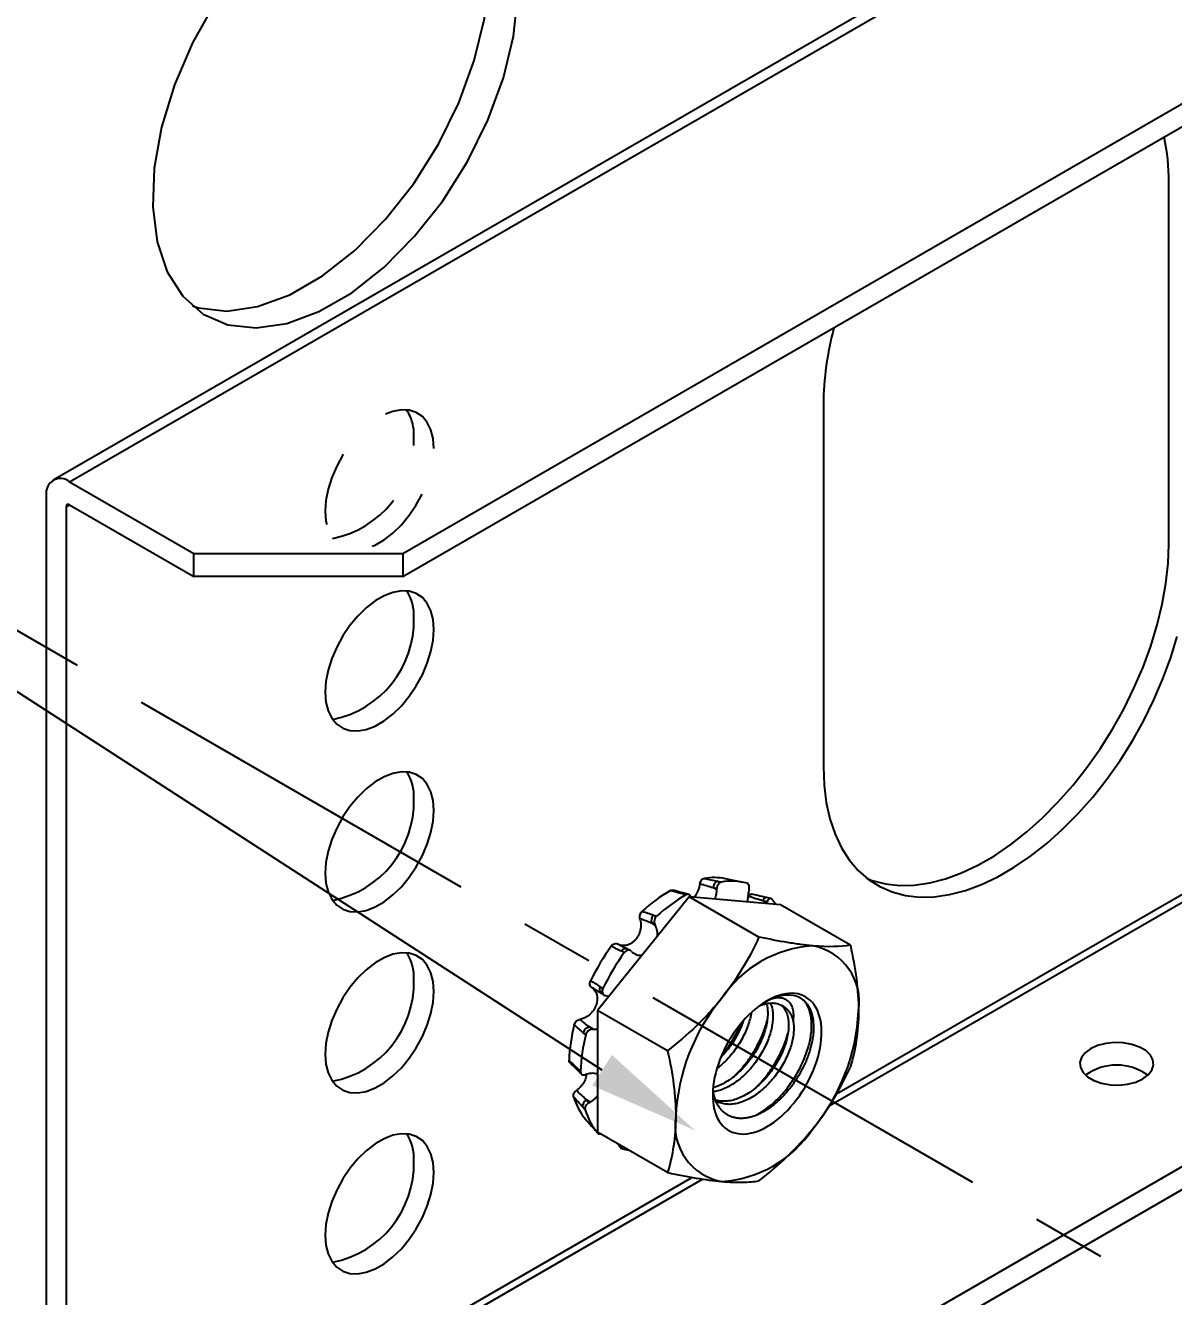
# Model space of a CAD drawing. Header units: inches. Extents: x -4.3 to 17.5, y -13.3 to 0.
# Drawn here: x 4.086 to 6.03, y -5.969 to -3.818 of the extents above; entities that cross this region are included whole.
import ezdxf
from ezdxf import colors
from ezdxf.entities.mleader import LeaderData, LeaderLine
from ezdxf.math import Vec2, Vec3

# ---------------------------------------------------------------- set-up
doc = ezdxf.new("R2010")
doc.units = ezdxf.units.IN
doc.header["$LTSCALE"] = 0.5
doc.header["$MEASUREMENT"] = 0
doc.linetypes.add('CENTER', pattern=[2, 1.25, -0.25, 0.25, -0.25])
doc.linetypes.add('HIDDEN', pattern=[0.375, 0.25, -0.125])
for name, color, linetype in [('Centerline', 210, 'CENTER'), ('FAB DWG', 221, 'CONTINUOUS'), ('Hardware', 242, 'CONTINUOUS'), ('Housing', 150, 'CONTINUOUS'), ('WallMount Bracket', 190, 'CONTINUOUS')]:
    doc.layers.add(name, color=color, linetype=linetype)
doc.styles.get("Standard").update_dxf_attribs({"font": 'arial.ttf'})

msp = doc.modelspace()

# ---------------------------------------------------------------- linework, layer by layer
at = {"layer": 'Centerline', "transparency": 16777216}
msp.add_line((3.4159, -4.463436), (5.941952, -5.921853), dxfattribs=at)
at = {"layer": 'Hardware', "linetype": 'Continuous', "lineweight": 25, "transparency": 16777216}
for p, q in [((5.257714, -5.26656), (5.263828, -5.267887)), ((5.301291, -5.268521), (5.271074, -5.262364)), ((5.204151, -5.289566), (5.198422, -5.288099)), ((5.208422, -5.288873), (5.202664, -5.287397)), ((5.256531, -5.28126), (5.250438, -5.277743)), ((5.256594, -5.279078), (5.250438, -5.277743)), ((5.256531, -5.28126), (5.256594, -5.279078)), ((5.310984, -5.281781), (5.310433, -5.283939)), ((5.209479, -5.292706), (5.054799, -5.485126)), ((5.327893, -5.361065), (5.209479, -5.292706)), ((5.364159, -5.306537), (5.209479, -5.292706)), ((5.30998, -5.292292), (5.308818, -5.294168)), ((5.340673, -5.30328), (5.33458, -5.299763)), ((5.341498, -5.301297), (5.33458, -5.299763)), ((5.340173, -5.304392), (5.340673, -5.30328)), ((5.340673, -5.30328), (5.341498, -5.301297)), ((5.347802, -5.295738), (5.340903, -5.294207)), ((5.482572, -5.374895), (5.364159, -5.306537)), ((5.149491, -5.323785), (5.154668, -5.325654)), ((5.152525, -5.341301), (5.146432, -5.337784)), ((5.151646, -5.339663), (5.146432, -5.337784)), ((5.152525, -5.341301), (5.151646, -5.339663)), ((5.089143, -5.373079), (5.088358, -5.372643)), ((5.099888, -5.387451), (5.095063, -5.385184)), ((5.109963, -5.383622), (5.105109, -5.381337)), ((5.111635, -5.384799), (5.112874, -5.386032)), ((5.047578, -5.448109), (5.044548, -5.446288)), ((5.047813, -5.448251), (5.047578, -5.448109)), ((5.059264, -5.445081), (5.063685, -5.448024)), ((5.06091, -5.456275), (5.065362, -5.459234)), ((5.068383, -5.46047), (5.066741, -5.459911)), ((5.173213, -5.553485), (5.054799, -5.485126)), ((5.054799, -5.485126), (5.054799, -5.691377)), ((5.034725, -5.526334), (5.03049, -5.522888)), ((5.047421, -5.517154), (5.041328, -5.513636)), ((5.041328, -5.513636), (5.045589, -5.517108)), ((5.045589, -5.517108), (5.047421, -5.517154)), ((5.021496, -5.584116), (5.025629, -5.588254)), ((5.023078, -5.588634), (5.027234, -5.592792)), ((5.036243, -5.593247), (5.03431, -5.593892)), ((5.033551, -5.653167), (5.029367, -5.648612)), ((5.041978, -5.640233), (5.035885, -5.636716)), ((5.035885, -5.636716), (5.040097, -5.641303)), ((5.040097, -5.641303), (5.041978, -5.640233)), ((5.050614, -5.687785), (5.055038, -5.692783)), ((5.173213, -5.759735), (5.054799, -5.691377)), ((5.08794, -5.710508), (5.090608, -5.713426)), ((5.090622, -5.71343), (5.095333, -5.718617))]:
    msp.add_line(p, q, dxfattribs=at)
at = {"layer": 'Hardware', "linetype": 'Continuous', "lineweight": 25, "transparency": 16777216, "flags": 128}
msp.add_lwpolyline([(5.341708, -5.681778), (5.347557, -5.678187), (5.353382, -5.674182), (5.35916, -5.669779), (5.364868, -5.664995), (5.370482, -5.65985), (5.375981, -5.654365), (5.381342, -5.648561), (5.386543, -5.642462), (5.391564, -5.636093), (5.396383, -5.629479), (5.400983, -5.622646), (5.405344, -5.615623), (5.409449, -5.608438), (5.413281, -5.601119), (5.416825, -5.593696), (5.420066, -5.586199), (5.422992, -5.578658), (5.42559, -5.571103), (5.427851, -5.563565), (5.429765, -5.556075), (5.431324, -5.548662), (5.432523, -5.541356), (5.433356, -5.534187), (5.433819, -5.527183), (5.433912, -5.520373), (5.433634, -5.513784), (5.432985, -5.507443), (5.431969, -5.501375), (5.430589, -5.495605), (5.428852, -5.490155), (5.426764, -5.485049), (5.424333, -5.480305), (5.421569, -5.475944), (5.418484, -5.471984), (5.41509, -5.468439), (5.4114, -5.465324), (5.40743, -5.462653), (5.403195, -5.460434), (5.398712, -5.458679), (5.394, -5.457392), (5.389077, -5.456581), (5.383964, -5.456248), (5.37868, -5.456394), (5.373248, -5.457018), (5.367688, -5.458119), (5.362024, -5.459692), (5.356278, -5.46173), (5.350474, -5.464226), (5.344634, -5.467168), (5.338782, -5.470546), (5.332942, -5.474346), (5.327138, -5.478552), (5.321392, -5.483148), (5.315728, -5.488115), (5.310168, -5.493433), (5.304736, -5.499081), (5.299452, -5.505035), (5.294339, -5.511272), (5.289416, -5.517767), (5.284704, -5.524494), (5.280221, -5.531425), (5.275986, -5.538533), (5.272016, -5.545789), (5.268326, -5.553164), (5.264932, -5.560627), (5.261847, -5.56815), (5.259083, -5.575702), (5.256652, -5.583252), (5.254564, -5.590769), (5.252827, -5.598225), (5.251447, -5.605588), (5.250431, -5.612829), (5.249782, -5.619919), (5.249504, -5.62683), (5.249597, -5.633532), (5.250061, -5.640001), (5.250893, -5.646208), (5.252092, -5.652131), (5.253651, -5.657743), (5.255565, -5.663024), (5.257826, -5.667952), (5.260424, -5.672506), (5.26335, -5.676669), (5.266591, -5.680424), (5.270135, -5.683755), (5.273967, -5.686649), (5.278072, -5.689096), (5.282433, -5.691084), (5.287033, -5.692605), (5.291852, -5.693655), (5.296873, -5.694227), (5.302074, -5.694321), (5.307435, -5.693936), (5.312934, -5.693072), (5.318548, -5.691735), (5.324256, -5.689929), (5.330034, -5.687661), (5.335859, -5.68494), (5.341708, -5.681778)], dxfattribs=at)
at = {"layer": 'Hardware', "linetype": 'Continuous', "lineweight": 25, "transparency": 16777216}
for centre, radius, start, end in [((5.25134, -5.365077), 0.104591, 79.124599, 99.05659), ((5.261528, -5.277), 0.011115, 110.065676, 183.831231), ((5.280665, -5.371466), 0.104938, 75.076702, 99.233067), ((5.312614, -5.517348), 0.270727, 119.806436, 132.40124), ((5.34458, -5.534083), 0.281973, 119.869164, 132.338512), ((5.201398, -5.292907), 0.005655, 77.057799, 121.753569), ((5.341504, -5.301265), 0.007085, 94.885201, 167.753066), ((5.275095, -5.360751), 0.098095, 34.039391, 40.697123), ((5.157538, -5.332877), 0.012141, 131.509673, 203.839255), ((5.414319, -5.617226), 0.41381, 144.390888, 153.876701), ((5.43142, -5.576006), 0.200433, 93.539091, 146.455532), ((5.401577, -5.470433), 0.09608, 350.678185, 79.523158), ((5.450507, -5.638117), 0.431007, 144.43812, 153.829469), ((5.102311, -5.389069), 0.008223, 70.126172, 151.806606), ((5.066326, -5.44976), 0.008472, 146.472344, 230.266542), ((5.376362, -5.528552), 0.069091, 75.870964, 121.989898), ((5.521723, -5.679772), 0.335039, 140.186593, 177.402047), ((5.161693, -5.47081), 0.335039, 320.186593, 357.402047), ((5.294966, -5.581368), 0.288824, 165.612727, 177.674477), ((5.326192, -5.600776), 0.300823, 165.672802, 177.614402), ((5.042101, -5.525516), 0.011905, 93.723918, 167.247503), ((5.027284, -5.584626), 0.005811, 174.972557, 223.644537), ((5.117987, -5.599886), 0.108749, 196.882703, 220.066396), ((5.040755, -5.647117), 0.011485, 115.090294, 187.476139), ((5.141853, -5.620061), 0.113249, 196.997426, 219.951672), ((5.281839, -5.680148), 0.09608, 170.678185, 259.523158), ((5.251996, -5.574576), 0.200433, 273.539091, 326.455532), ((5.093101, -5.711267), 0.00329, 185.780093, 221.056334), ((5.121685, -5.630579), 0.092336, 254.375717, 261.191306)]:
    msp.add_arc(centre, radius, start, end, dxfattribs=at)
for points, knots in [([(5.227808, -5.271149), (5.228173, -5.268787), (5.229102, -5.266526), (5.231683, -5.263117), (5.233288, -5.262028), (5.234877, -5.26179)], [0, 0, 0, 0, 0.5, 0.5, 1, 1, 1, 1]), ([(5.263828, -5.267887), (5.262032, -5.268153), (5.260204, -5.269535), (5.257516, -5.273679), (5.25667, -5.27643), (5.256594, -5.279078)], [0, 0, 0, 0, 0.5, 0.5, 1, 1, 1, 1]), ([(5.178044, -5.282435), (5.178864, -5.282065), (5.180386, -5.281377), (5.181829, -5.281715), (5.182494, -5.28187)], [0, 0, 0, 0, 0.53927114, 1, 1, 1, 1]), ([(5.202667, -5.287394), (5.202489, -5.28735), (5.198298, -5.286297), (5.191495, -5.284464), (5.185111, -5.282563), (5.18251, -5.281789)], [0, 0, 0, 0, 0.02555232, 0.60316166, 1, 1, 1, 1]), ([(5.212396, -5.292967), (5.212312, -5.292668), (5.211959, -5.291406), (5.210592, -5.289862), (5.208492, -5.288693), (5.206213, -5.288621), (5.204778, -5.289278), (5.204151, -5.289566)], [0, 0, 0, 0, 0.07590892, 0.32059055, 0.56527087, 0.80994637, 1, 1, 1, 1]), ([(5.227808, -5.271149), (5.22751, -5.272776), (5.226874, -5.276246), (5.225211, -5.281386), (5.222966, -5.286341), (5.220496, -5.290456), (5.218638, -5.292562), (5.21785, -5.293455)], [0, 0, 0, 0, 0.19265188, 0.41074705, 0.62880381, 0.8427183, 1, 1, 1, 1]), ([(5.253585, -5.29665), (5.254064, -5.295241), (5.255139, -5.292084), (5.256173, -5.286862), (5.25641, -5.283145), (5.256531, -5.28126)], [0, 0, 0, 0, 0.28417827, 0.63691438, 1, 1, 1, 1]), ([(5.310984, -5.281781), (5.311653, -5.279162), (5.311679, -5.276377), (5.310466, -5.272037), (5.309227, -5.270499), (5.307689, -5.270067)], [0, 0, 0, 0, 0.5, 0.5, 1, 1, 1, 1]), ([(5.310433, -5.283939), (5.310024, -5.28574), (5.309194, -5.289393), (5.30868, -5.294906), (5.30856, -5.299048), (5.308811, -5.301156), (5.308863, -5.301593)], [0, 0, 0, 0, 0.30381417, 0.6163163, 0.92044127, 1, 1, 1, 1]), ([(5.30998, -5.292292), (5.310514, -5.291457), (5.311582, -5.289787), (5.313461, -5.288483), (5.314857, -5.288017), (5.315471, -5.288344), (5.315557, -5.28839)], [0, 0, 0, 0, 0.31594077, 0.63187167, 0.94805589, 1, 1, 1, 1]), ([(5.340901, -5.294204), (5.340687, -5.294158), (5.335725, -5.29307), (5.327324, -5.291149), (5.31902, -5.289138), (5.315583, -5.288305)], [0, 0, 0, 0, 0.02564571, 0.59666668, 1, 1, 1, 1]), ([(5.349468, -5.296787), (5.348407, -5.295558), (5.346918, -5.295348), (5.343958, -5.297016), (5.342499, -5.298891), (5.341498, -5.301297)], [0, 0, 0, 0, 0.5, 0.5, 1, 1, 1, 1]), ([(5.126422, -5.32997), (5.126806, -5.3314), (5.127622, -5.334442), (5.12804, -5.339521), (5.127773, -5.344926), (5.126721, -5.350336), (5.12498, -5.355507), (5.122577, -5.360305), (5.119667, -5.364564), (5.116296, -5.36821), (5.112613, -5.371183), (5.108675, -5.373427), (5.104576, -5.37494), (5.100413, -5.375658), (5.096257, -5.375566), (5.092334, -5.374721), (5.089996, -5.37351), (5.088879, -5.372932)], [0, 0, 0, 0, 0.06319125, 0.13447502, 0.20574622, 0.27566163, 0.34556158, 0.41264087, 0.47971226, 0.54441476, 0.60912055, 0.6733268, 0.73754327, 0.80329251, 0.86905307, 0.9374387, 1, 1, 1, 1]), ([(5.126422, -5.32997), (5.125793, -5.327958), (5.125821, -5.325565), (5.127151, -5.320997), (5.128427, -5.318902), (5.130058, -5.317432)], [0, 0, 0, 0, 0.5, 0.5, 1, 1, 1, 1]), ([(5.154668, -5.325654), (5.152823, -5.327315), (5.151431, -5.329803), (5.150304, -5.334993), (5.150578, -5.337675), (5.151646, -5.339663)], [0, 0, 0, 0, 0.5, 0.5, 1, 1, 1, 1]), ([(5.155915, -5.35934), (5.156, -5.358125), (5.156207, -5.355163), (5.155715, -5.350583), (5.154585, -5.345661), (5.153218, -5.342769), (5.152525, -5.341301)], [0, 0, 0, 0, 0.18331016, 0.44729949, 0.71965421, 1, 1, 1, 1]), ([(5.077888, -5.376284), (5.079271, -5.374355), (5.081116, -5.372927), (5.084982, -5.371635), (5.086932, -5.371796), (5.088501, -5.372748)], [0, 0, 0, 0, 0.5, 0.5, 1, 1, 1, 1]), ([(5.10511, -5.381333), (5.104964, -5.381265), (5.101452, -5.379651), (5.096059, -5.376969), (5.091014, -5.374131), (5.089143, -5.373079)], [0, 0, 0, 0, 0.02668048, 0.63893979, 1, 1, 1, 1]), ([(5.419048, -5.375956), (5.412484, -5.375369), (5.405565, -5.374591), (5.391259, -5.372695), (5.383845, -5.371576), (5.360918, -5.367764), (5.344719, -5.364622), (5.327893, -5.361065)], [0, 0, 0, 0, 0.25, 0.25, 0.5, 0.5, 1, 1, 1, 1]), ([(5.482572, -5.374895), (5.486768, -5.394103), (5.490283, -5.413305), (5.495089, -5.450494), (5.496388, -5.468557), (5.496388, -5.485996)], [0, 0, 0, 0, 0.5, 0.5, 1, 1, 1, 1]), ([(5.111635, -5.384799), (5.110131, -5.383302), (5.107984, -5.38274), (5.103636, -5.383723), (5.10145, -5.385268), (5.099888, -5.387451)], [0, 0, 0, 0, 0.5, 0.5, 1, 1, 1, 1]), ([(5.112874, -5.386032), (5.113597, -5.386694), (5.115402, -5.388346), (5.11876, -5.390275), (5.122886, -5.391582), (5.126712, -5.392022), (5.12914, -5.391646), (5.13006, -5.391503)], [0, 0, 0, 0, 0.15660916, 0.39098343, 0.62533388, 0.85811875, 1, 1, 1, 1]), ([(5.044548, -5.446288), (5.043, -5.4453), (5.041968, -5.443603), (5.041328, -5.439499), (5.04173, -5.437165), (5.04278, -5.435023)], [0, 0, 0, 0, 0.5, 0.5, 1, 1, 1, 1]), ([(5.044548, -5.446288), (5.0488, -5.449003), (5.052005, -5.453458), (5.054833, -5.464193), (5.054456, -5.470545), (5.049989, -5.482634), (5.045954, -5.488277), (5.035976, -5.496741), (5.030196, -5.499507), (5.0245, -5.500497)], [0, 0, 0, 0, 0.25, 0.25, 0.5, 0.5, 0.75, 0.75, 1, 1, 1, 1]), ([(5.047617, -5.448048), (5.049806, -5.449318), (5.054294, -5.451922), (5.058659, -5.454822), (5.060895, -5.456309)], [0, 0, 0, 0, 0.4876479, 1, 1, 1, 1]), ([(5.063685, -5.448024), (5.062495, -5.450444), (5.062147, -5.453134), (5.063273, -5.457537), (5.064748, -5.459233), (5.066741, -5.459911)], [0, 0, 0, 0, 0.5, 0.5, 1, 1, 1, 1]), ([(5.072835, -5.46269), (5.072687, -5.462573), (5.071388, -5.461542), (5.069795, -5.460974), (5.068383, -5.46047)], [0, 0, 0, 0, 0.11369547, 1, 1, 1, 1]), ([(5.393228, -5.46155), (5.395325, -5.462563), (5.399149, -5.464408), (5.404017, -5.46826), (5.40812, -5.472576), (5.411692, -5.477692), (5.414643, -5.483448), (5.416944, -5.489712), (5.418647, -5.496454), (5.419763, -5.503782), (5.420261, -5.511579), (5.420152, -5.519707), (5.419436, -5.528178), (5.418059, -5.537024), (5.416054, -5.546025), (5.413479, -5.555014), (5.410365, -5.564008), (5.406664, -5.573103), (5.402446, -5.582112), (5.397797, -5.590883), (5.392726, -5.599447), (5.387184, -5.60785), (5.38126, -5.615895), (5.375057, -5.623442), (5.368583, -5.630538), (5.361781, -5.637215), (5.354815, -5.643307), (5.347816, -5.648729), (5.340771, -5.653529), (5.33361, -5.657745), (5.326455, -5.661286), (5.319413, -5.664079), (5.312458, -5.666148), (5.305573, -5.667477), (5.298952, -5.668023), (5.292705, -5.667816), (5.286795, -5.666911), (5.281145, -5.665278), (5.275853, -5.662934), (5.271004, -5.659932), (5.266566, -5.656258), (5.262543, -5.651863), (5.259047, -5.646869), (5.25612, -5.641392), (5.253709, -5.635465), (5.251828, -5.628975), (5.250599, -5.623076), (5.250222, -5.619237), (5.250088, -5.617873)], [0, 0, 0, 0, 0.02831479, 0.0516097, 0.07490441, 0.09892242, 0.12294044, 0.14551421, 0.16808798, 0.19131841, 0.21454883, 0.23711066, 0.25967128, 0.28291819, 0.3061651, 0.32822892, 0.35029274, 0.373012, 0.39573126, 0.41756286, 0.43939446, 0.46187221, 0.48434891, 0.50590236, 0.52745581, 0.54966391, 0.57187201, 0.59297519, 0.61407836, 0.63579594, 0.65751266, 0.67855354, 0.69959442, 0.72128948, 0.74298454, 0.76335935, 0.78373416, 0.80470091, 0.82566765, 0.84604577, 0.8664226, 0.88742934, 0.90843608, 0.92822809, 0.94802011, 0.96839613, 0.98877216, 1, 1, 1, 1]), ([(5.264368, -5.46525), (5.257805, -5.473415), (5.250885, -5.481428), (5.236579, -5.496923), (5.229166, -5.504441), (5.206238, -5.526388), (5.19004, -5.540214), (5.173213, -5.553485)], [0, 0, 0, 0, 0.25, 0.25, 0.5, 0.5, 1, 1, 1, 1]), ([(5.340673, -5.473592), (5.34072, -5.473719), (5.341725, -5.476445), (5.34249, -5.482914), (5.342847, -5.492829), (5.341766, -5.503703), (5.339341, -5.51519), (5.335537, -5.527184), (5.330453, -5.53933), (5.324246, -5.55127), (5.31708, -5.562806), (5.308973, -5.573779), (5.299957, -5.584039), (5.290219, -5.593336), (5.280041, -5.601402), (5.269712, -5.607994), (5.259618, -5.61312), (5.25307, -5.615168), (5.249898, -5.61616)], [0, 0, 0, 0, 0.00328553, 0.07063883, 0.13696034, 0.20261546, 0.26950353, 0.33711775, 0.40478445, 0.4718268, 0.53762658, 0.60373432, 0.67097062, 0.73868435, 0.80619583, 0.87283755, 0.93840923, 1, 1, 1, 1]), ([(5.347306, -5.472731), (5.347814, -5.473814), (5.349325, -5.477035), (5.350778, -5.483596), (5.351653, -5.492171), (5.351415, -5.501641), (5.350078, -5.511719), (5.347583, -5.522343), (5.343951, -5.533338), (5.339111, -5.54478), (5.333085, -5.556372), (5.325919, -5.567908), (5.317811, -5.578882), (5.308796, -5.589141), (5.299058, -5.598442), (5.288881, -5.606495), (5.278545, -5.61313), (5.268216, -5.618229), (5.258855, -5.621605), (5.253121, -5.622497), (5.25072, -5.62287)], [0, 0, 0, 0, 0.02736546, 0.08136904, 0.13674683, 0.19115237, 0.24575337, 0.30126191, 0.35723332, 0.41319986, 0.47389126, 0.53345783, 0.59330317, 0.65417016, 0.71546936, 0.77658546, 0.8369142, 0.89627426, 0.9565672, 1, 1, 1, 1]), ([(5.364528, -5.475692), (5.366157, -5.477064), (5.369608, -5.479972), (5.3735, -5.486314), (5.376385, -5.494153), (5.377934, -5.503235), (5.378179, -5.513263), (5.377128, -5.524107), (5.374694, -5.535602), (5.370893, -5.547594), (5.365808, -5.55974), (5.359602, -5.57168), (5.352436, -5.583216), (5.344328, -5.594189), (5.335312, -5.604449), (5.325574, -5.613748), (5.315397, -5.621806), (5.305064, -5.628427), (5.294723, -5.633576), (5.284393, -5.637127), (5.274189, -5.639047), (5.264499, -5.639038), (5.257832, -5.638204), (5.254727, -5.636898), (5.254348, -5.636739)], [0, 0, 0, 0, 0.04278683, 0.09063693, 0.13870475, 0.18650733, 0.23357762, 0.28017495, 0.32764734, 0.3756351, 0.42366011, 0.47124199, 0.51794199, 0.56486056, 0.6125801, 0.66063848, 0.70855332, 0.75585087, 0.80238898, 0.84965846, 0.89756038, 0.94562175, 0.99336001, 1, 1, 1, 1]), ([(5.324358, -5.662005), (5.327953, -5.659861), (5.335425, -5.655407), (5.345953, -5.647344), (5.355832, -5.638603), (5.364982, -5.629313), (5.373822, -5.619055), (5.382161, -5.607949), (5.389719, -5.596356), (5.396532, -5.584359), (5.402542, -5.572008), (5.407626, -5.559499), (5.411677, -5.54707), (5.414626, -5.534955), (5.416451, -5.523361), (5.417161, -5.512345), (5.416821, -5.501982), (5.415403, -5.492344), (5.412908, -5.483597), (5.409336, -5.475968), (5.405187, -5.46985), (5.401835, -5.466894), (5.400358, -5.465592)], [0, 0, 0, 0, 0.05205735, 0.10817956, 0.15527339, 0.20236368, 0.25316435, 0.30334438, 0.3527983, 0.40284721, 0.45356679, 0.50464479, 0.55575529, 0.60657115, 0.65677646, 0.7062365, 0.75625823, 0.80696058, 0.85803191, 0.90914659, 0.95997729, 1, 1, 1, 1]), ([(5.329284, -5.476976), (5.329958, -5.476689), (5.332591, -5.475571), (5.337097, -5.474254), (5.342694, -5.473065), (5.348063, -5.472561), (5.353229, -5.472667), (5.358197, -5.473418), (5.362881, -5.474808), (5.367206, -5.476804), (5.371195, -5.479392), (5.374846, -5.482599), (5.377979, -5.486247), (5.380598, -5.490199), (5.382761, -5.494394), (5.384604, -5.498982), (5.38552, -5.502365), (5.385978, -5.504057)], [0, 0, 0, 0, 0.02507858, 0.0978305, 0.17058243, 0.24128042, 0.31197842, 0.38473034, 0.45748226, 0.52818026, 0.59887825, 0.67163018, 0.7443821, 0.80756127, 0.87074043, 0.93537021, 1, 1, 1, 1]), ([(5.385978, -5.504057), (5.386209, -5.502084), (5.386673, -5.498139), (5.386727, -5.492607), (5.386291, -5.487408), (5.38532, -5.482668), (5.383853, -5.478451), (5.381904, -5.474737), (5.379452, -5.471535), (5.376575, -5.468846), (5.37336, -5.466712), (5.369768, -5.465143), (5.365828, -5.464179), (5.36146, -5.463829), (5.356695, -5.464168), (5.351501, -5.465227), (5.345993, -5.467121), (5.342021, -5.46877), (5.339881, -5.469982), (5.339713, -5.470078)], [0, 0, 0, 0, 0.05858799, 0.11717599, 0.17746584, 0.23775572, 0.29634919, 0.35494267, 0.41514988, 0.47536833, 0.53644362, 0.59751891, 0.66005989, 0.72260088, 0.78951079, 0.85642072, 0.92527381, 0.99412691, 1, 1, 1, 1]), ([(5.0152, -5.509603), (5.015743, -5.507436), (5.016991, -5.505307), (5.020378, -5.501984), (5.022456, -5.500852), (5.0245, -5.500497)], [0, 0, 0, 0, 0.5, 0.5, 1, 1, 1, 1]), ([(5.385978, -5.504057), (5.386336, -5.506904), (5.387047, -5.512549), (5.38676, -5.52206), (5.385437, -5.532127), (5.382937, -5.542754), (5.379306, -5.553748), (5.374467, -5.56519), (5.368441, -5.576783), (5.361274, -5.588318), (5.353167, -5.599292), (5.344151, -5.609551), (5.334413, -5.618851), (5.324236, -5.626908), (5.313903, -5.63353), (5.303564, -5.638676), (5.293227, -5.642239), (5.283046, -5.644115), (5.273269, -5.644269), (5.264299, -5.642505), (5.258272, -5.640458), (5.255566, -5.638559), (5.255232, -5.638324)], [0, 0, 0, 0, 0.04914534, 0.09742785, 0.14588383, 0.1951452, 0.24481736, 0.29448518, 0.34834612, 0.40120881, 0.45431891, 0.50833567, 0.562736, 0.61697384, 0.67051293, 0.72319236, 0.77669968, 0.83092289, 0.8853266, 0.93936456, 0.9925124, 1, 1, 1, 1]), ([(5.314837, -5.489127), (5.314746, -5.489858), (5.314232, -5.493967), (5.312167, -5.50196), (5.308612, -5.512921), (5.303751, -5.524372), (5.297731, -5.535962), (5.290563, -5.547496), (5.282458, -5.55848), (5.273432, -5.568699), (5.2648, -5.57711), (5.259082, -5.581485), (5.256792, -5.583237)], [0, 0, 0, 0, 0.022957651, 0.129156676, 0.23624126, 0.343316514, 0.459431407, 0.573394243, 0.687890437, 0.804341261, 0.921618974, 1, 1, 1, 1]), ([(5.301038, -5.503423), (5.300694, -5.504545), (5.299123, -5.509661), (5.295037, -5.518932), (5.288905, -5.530852), (5.28173, -5.542414), (5.273583, -5.553302), (5.267341, -5.560768), (5.263697, -5.564216), (5.263287, -5.564605)], [0, 0, 0, 0, 0.05260203, 0.23984121, 0.42535274, 0.60742603, 0.79035144, 0.97639967, 1, 1, 1, 1]), ([(5.287235, -5.595436), (5.289497, -5.593195), (5.294988, -5.587755), (5.303102, -5.578217), (5.311453, -5.567133), (5.319009, -5.555535), (5.325818, -5.54354), (5.331845, -5.531184), (5.336864, -5.518693), (5.340148, -5.509135), (5.341377, -5.503907), (5.341653, -5.502731)], [0, 0, 0, 0, 0.08812134, 0.21392636, 0.33819441, 0.46066428, 0.5846076, 0.71021183, 0.83670363, 0.96327593, 1, 1, 1, 1]), ([(5.496388, -5.485996), (5.496388, -5.503447), (5.495052, -5.520356), (5.490212, -5.551987), (5.486741, -5.566875), (5.482572, -5.581146)], [0, 0, 0, 0, 0.5, 0.5, 1, 1, 1, 1]), ([(5.045589, -5.517108), (5.043366, -5.517054), (5.040903, -5.51804), (5.036881, -5.521461), (5.035336, -5.523885), (5.034725, -5.526334)], [0, 0, 0, 0, 0.5, 0.5, 1, 1, 1, 1]), ([(5.047421, -5.517154), (5.048954, -5.517141), (5.051376, -5.517121), (5.053881, -5.516443), (5.054799, -5.516194)], [0, 0, 0, 0, 0.6332516, 1, 1, 1, 1]), ([(5.26495, -5.560838), (5.265868, -5.559788), (5.269796, -5.555293), (5.276065, -5.546685), (5.283672, -5.535135), (5.290419, -5.523126), (5.295179, -5.51369), (5.297326, -5.5083), (5.297823, -5.507052)], [0, 0, 0, 0, 0.06622398, 0.28347176, 0.49757593, 0.71425602, 0.93383972, 1, 1, 1, 1]), ([(5.32259, -5.615846), (5.324852, -5.613605), (5.330344, -5.608165), (5.338458, -5.598627), (5.346808, -5.587543), (5.354364, -5.575945), (5.361173, -5.56395), (5.3672, -5.551594), (5.372219, -5.539103), (5.375503, -5.529545), (5.376732, -5.524317), (5.377009, -5.523141)], [0, 0, 0, 0, 0.08812134, 0.21392636, 0.33819441, 0.46066428, 0.5846076, 0.71021183, 0.83670363, 0.96327593, 1, 1, 1, 1]), ([(5.008198, -5.57426), (5.00775, -5.573799), (5.006744, -5.572763), (5.006369, -5.570984), (5.006378, -5.569854), (5.00638, -5.569649)], [0, 0, 0, 0, 0.39649533, 0.89011022, 1, 1, 1, 1]), ([(5.173213, -5.553485), (5.177409, -5.572692), (5.180924, -5.591894), (5.18573, -5.629083), (5.187028, -5.647147), (5.187028, -5.664586)], [0, 0, 0, 0, 0.5, 0.5, 1, 1, 1, 1]), ([(5.008142, -5.574312), (5.010603, -5.576592), (5.01558, -5.581202), (5.020561, -5.586146), (5.023078, -5.588644)], [0, 0, 0, 0, 0.49463929, 1, 1, 1, 1]), ([(5.025629, -5.588254), (5.025549, -5.59051), (5.026454, -5.592418), (5.029666, -5.594504), (5.031964, -5.594674), (5.03431, -5.593892)], [0, 0, 0, 0, 0.5, 0.5, 1, 1, 1, 1]), ([(5.054799, -5.593529), (5.054516, -5.593366), (5.053143, -5.592582), (5.050143, -5.591866), (5.045879, -5.591455), (5.041174, -5.591836), (5.037903, -5.592772), (5.036243, -5.593247)], [0, 0, 0, 0, 0.05867873, 0.28395831, 0.51541382, 0.75420378, 1, 1, 1, 1]), ([(5.419048, -5.685332), (5.425611, -5.677167), (5.431878, -5.668776), (5.443657, -5.651822), (5.449198, -5.643224), (5.464906, -5.617109), (5.474159, -5.599274), (5.482572, -5.581146)], [0, 0, 0, 0, 0.25, 0.25, 0.5, 0.5, 1, 1, 1, 1]), ([(5.035626, -5.593453), (5.035565, -5.594429), (5.03542, -5.596766), (5.034314, -5.600642), (5.032503, -5.60494), (5.029993, -5.609179), (5.026869, -5.613299), (5.023191, -5.617151), (5.020415, -5.619498), (5.018966, -5.620589), (5.018942, -5.620607)], [0, 0, 0, 0, 0.10377281, 0.24840584, 0.39306188, 0.54117083, 0.68930527, 0.84335307, 0.99741783, 1, 1, 1, 1]), ([(5.013925, -5.631469), (5.013421, -5.629892), (5.013652, -5.627908), (5.015477, -5.623946), (5.017039, -5.622039), (5.018942, -5.620607)], [0, 0, 0, 0, 0.5, 0.5, 1, 1, 1, 1]), ([(5.041978, -5.640233), (5.043516, -5.639293), (5.046637, -5.637387), (5.05089, -5.633774), (5.053665, -5.63115), (5.054781, -5.629686), (5.054799, -5.629661)], [0, 0, 0, 0, 0.328032559, 0.665410237, 0.994376731, 1, 1, 1, 1]), ([(5.040097, -5.641303), (5.037813, -5.642602), (5.035791, -5.644653), (5.033369, -5.649054), (5.032979, -5.651386), (5.033551, -5.653167)], [0, 0, 0, 0, 0.5, 0.5, 1, 1, 1, 1]), ([(5.187028, -5.664586), (5.187028, -5.682037), (5.185693, -5.698945), (5.180853, -5.730577), (5.177382, -5.745465), (5.173213, -5.759735)], [0, 0, 0, 0, 0.5, 0.5, 1, 1, 1, 1]), ([(5.055038, -5.692783), (5.055565, -5.693203), (5.05662, -5.694045), (5.058316, -5.694369), (5.059358, -5.694107), (5.059478, -5.694077)], [0, 0, 0, 0, 0.46947881, 0.93895845, 1, 1, 1, 1]), ([(5.094844, -5.714494), (5.094766, -5.714696), (5.094361, -5.715752), (5.094533, -5.717348), (5.09531, -5.718879), (5.096358, -5.719313), (5.096816, -5.719503)], [0, 0, 0, 0, 0.07838373, 0.41029163, 0.74219299, 1, 1, 1, 1]), ([(5.264368, -5.774626), (5.270932, -5.775213), (5.277198, -5.775614), (5.288977, -5.776051), (5.294519, -5.77609), (5.310226, -5.775733), (5.319479, -5.774866), (5.327893, -5.773566)], [0, 0, 0, 0, 0.25, 0.25, 0.5, 0.5, 1, 1, 1, 1])]:
    msp.add_open_spline(points, degree=3, knots=knots, dxfattribs=at)
for points in [[(5.234877, -5.26179), (5.242659, -5.263353), (5.25027, -5.264944), (5.257714, -5.26656)], [(5.198422, -5.288099), (5.191445, -5.286313), (5.18465, -5.284426), (5.178044, -5.282435)], [(5.250438, -5.277743), (5.243021, -5.275525), (5.235479, -5.273327), (5.227808, -5.271149)], [(5.33458, -5.299763), (5.326454, -5.29736), (5.318255, -5.29487), (5.30998, -5.292292)], [(5.146432, -5.337784), (5.139892, -5.33506), (5.133224, -5.332454), (5.126422, -5.32997)], [(5.130058, -5.317432), (5.136711, -5.319389), (5.143187, -5.321509), (5.149491, -5.323785)], [(5.095063, -5.385184), (5.089188, -5.382424), (5.083461, -5.379459), (5.077888, -5.376284)], [(5.327893, -5.361065), (5.311024, -5.397411), (5.290721, -5.432468), (5.264368, -5.46525)], [(5.482572, -5.374895), (5.465703, -5.377502), (5.445401, -5.378312), (5.419048, -5.375956)], [(5.04278, -5.435023), (5.048387, -5.438142), (5.05388, -5.441497), (5.059264, -5.445081)], [(5.0245, -5.500497), (5.030064, -5.505052), (5.035674, -5.50943), (5.041328, -5.513636)], [(5.03049, -5.522888), (5.025333, -5.518691), (5.020236, -5.514265), (5.0152, -5.509603)], [(5.00638, -5.569649), (5.011424, -5.574253), (5.016463, -5.579078), (5.021496, -5.584116)], [(5.029367, -5.648612), (5.024272, -5.643065), (5.019125, -5.637352), (5.013925, -5.631469)], [(5.018942, -5.620607), (5.024629, -5.626104), (5.030277, -5.631472), (5.035885, -5.636716)], [(5.034761, -5.669885), (5.039941, -5.675732), (5.045227, -5.6817), (5.050614, -5.687785)], [(5.327893, -5.773566), (5.361631, -5.746958), (5.392695, -5.718114), (5.419048, -5.685332)], [(5.173213, -5.759735), (5.206951, -5.766867), (5.238015, -5.77227), (5.264368, -5.774626)]]:
    msp.add_open_spline(points, degree=3, dxfattribs=at)
at = {"layer": 'Housing', "linetype": 'Continuous', "lineweight": 25, "transparency": 16777216, "flags": 128}
for points in [[(4.368692, -4.293094), (4.379128, -4.296245), (4.426802, -4.301694), (4.478814, -4.294258), (4.533487, -4.274176), (4.589056, -4.242096), (4.643729, -4.199054), (4.695742, -4.146439), (4.743415, -4.085947), (4.785211, -4.019531), (4.819782, -3.949334), (4.846012, -3.877621), (4.863054, -3.806706), (4.870359, -3.738876), (4.867691, -3.676321), (4.855136, -3.621058), (4.8331, -3.574872), (4.802292, -3.539252)], [(4.40723, -3.779394), (4.368902, -3.847811), (4.338349, -3.918899), (4.316551, -3.990374), (4.30421, -4.059938), (4.301722, -4.125354), (4.309166, -4.184522), (4.326305, -4.235538), (4.352586, -4.276764), (4.387166, -4.306874), (4.428932, -4.3249), (4.476543, -4.330264), (4.528468, -4.322792), (4.583038, -4.302725), (4.6385, -4.270707), (4.69307, -4.227769), (4.744995, -4.17529), (4.792606, -4.114956), (4.834372, -4.048707), (4.868952, -3.978672), (4.895234, -3.907103), (4.912372, -3.836299), (4.919817, -3.768535)]]:
    msp.add_lwpolyline(points, dxfattribs=at)
at = {"layer": 'WallMount Bracket', "linetype": 'Continuous', "lineweight": 25, "transparency": 16777216}
for p, q in [((4.725008, -4.71212), (7.553435, -3.079707)), ((4.725008, -4.751156), (7.553435, -3.118742)), ((5.874638, -3.582641), (4.132986, -4.587827)), ((4.160878, -4.590587), (5.88018, -3.5983)), ((6.021771, -4.696), (6.021771, -4.083518)), ((5.436852, -4.460116), (5.436852, -5.072597)), ((5.44675, -5.646861), (7.342859, -4.55253)), ((7.335915, -4.543475), (5.459037, -5.626706)), ((4.160878, -4.590587), (4.371455, -4.71212)), ((4.121422, -4.613383), (4.121422, -6.35969)), ((4.155221, -4.632891), (4.160881, -4.629624)), ((4.155221, -4.632891), (4.155221, -6.379197)), ((4.160878, -4.629622), (4.371455, -4.751156)), ((4.371455, -4.71212), (4.725008, -4.71212)), ((4.371455, -4.751156), (4.371455, -4.71212)), ((4.725008, -4.71212), (4.725008, -4.751156)), ((4.725008, -4.751156), (4.371455, -4.751156)), ((7.553435, -4.878115), (4.725008, -6.510528)), ((7.553435, -4.917151), (4.725008, -6.549564)), ((5.214594, -5.767785), (4.155221, -6.379197)), ((4.160878, -6.388995), (5.232233, -5.770668))]:
    msp.add_line(p, q, dxfattribs=at)
at = {"layer": 'WallMount Bracket', "linetype": 'HIDDEN', "lineweight": 25, "transparency": 16777216, "flags": 128}
msp.add_lwpolyline([(4.777475, -4.534432), (4.776222, -4.517682), (4.772495, -4.502835), (4.766396, -4.490298), (4.758092, -4.480412), (4.74781, -4.473446), (4.735829, -4.469591), (4.722477, -4.468952), (4.708117, -4.471547), (4.693143, -4.477303), (4.67796, -4.486066), (4.662986, -4.497594), (4.648626, -4.511575), (4.635274, -4.527626), (4.623293, -4.54531), (4.613011, -4.564145), (4.604707, -4.583616), (4.598608, -4.603193), (4.594881, -4.622341), (4.593628, -4.640539), (4.594881, -4.657289), (4.598608, -4.672135), (4.604707, -4.684673), (4.613011, -4.694559), (4.623293, -4.701524), (4.635274, -4.705379), (4.648626, -4.706018), (4.662986, -4.703424), (4.67796, -4.697667), (4.693143, -4.688905), (4.708117, -4.677376), (4.722477, -4.663396), (4.735829, -4.647344), (4.74781, -4.62966), (4.758092, -4.610826), (4.766396, -4.591354), (4.772495, -4.571778), (4.776222, -4.552629), (4.777475, -4.534432)], dxfattribs=at)
at = {"layer": 'WallMount Bracket', "linetype": 'Continuous', "lineweight": 25, "transparency": 16777216, "flags": 128}
for points in [[(5.511273, -5.262086), (5.51953, -5.265199), (5.541987, -5.271082), (5.565816, -5.273772), (5.590826, -5.273247), (5.616815, -5.269512), (5.643573, -5.262598), (5.670886, -5.252559), (5.698533, -5.239476), (5.726291, -5.223455), (5.753938, -5.204625), (5.781251, -5.183138), (5.808009, -5.159165), (5.833998, -5.132902), (5.859008, -5.104558), (5.882837, -5.074362), (5.905294, -5.042557), (5.926199, -5.0094), (5.945382, -4.975156), (5.962689, -4.940103), (5.977981, -4.904522), (5.991135, -4.868699), (6.002045, -4.832924), (6.010623, -4.797484), (6.0168, -4.762664), (6.020526, -4.728745), (6.021771, -4.696)], [(4.777475, -4.840672), (4.776222, -4.823922), (4.772495, -4.809076), (4.766396, -4.796539), (4.758092, -4.786652), (4.74781, -4.779687), (4.735829, -4.775832), (4.722477, -4.775193), (4.708117, -4.777787), (4.693143, -4.783544), (4.67796, -4.792306), (4.662986, -4.803835), (4.648626, -4.817816), (4.635274, -4.833867), (4.623293, -4.851551), (4.613011, -4.870386), (4.604707, -4.889857), (4.598608, -4.909434), (4.594881, -4.928582), (4.593628, -4.946779), (4.594881, -4.96353), (4.598608, -4.978376), (4.604707, -4.990913), (4.613011, -5.000799), (4.623293, -5.007765), (4.635274, -5.01162), (4.648626, -5.012259), (4.662986, -5.009665), (4.67796, -5.003908), (4.693143, -4.995146), (4.708117, -4.983617), (4.722477, -4.969636), (4.735829, -4.953585), (4.74781, -4.935901), (4.758092, -4.917066), (4.766396, -4.897595), (4.772495, -4.878018), (4.776222, -4.85887), (4.777475, -4.840672)], [(5.436852, -5.072597), (5.438098, -5.103905), (5.441824, -5.133523), (5.448001, -5.161213), (5.456579, -5.186752), (5.467489, -5.209934), (5.480643, -5.230573), (5.495935, -5.248503), (5.513242, -5.263578), (5.532425, -5.275679), (5.553329, -5.284706), (5.575787, -5.290589), (5.599616, -5.293279), (5.624626, -5.292754), (5.650614, -5.28902), (5.677373, -5.282105), (5.704685, -5.272066), (5.732332, -5.258983), (5.760091, -5.242963), (5.787738, -5.224133), (5.815051, -5.202645), (5.841809, -5.178673), (5.867798, -5.152409), (5.892807, -5.124065), (5.916637, -5.093869), (5.939094, -5.062064), (5.959998, -5.028907), (5.979181, -4.994664), (5.996489, -4.95961), (6.011781, -4.924029), (6.024935, -4.888207), (6.035845, -4.852431)], [(4.777475, -5.146913), (4.776222, -5.130163), (4.772495, -5.115316), (4.766396, -5.102779), (4.758092, -5.092893), (4.74781, -5.085927), (4.735829, -5.082073), (4.722477, -5.081434), (4.708117, -5.084028), (4.693143, -5.089785), (4.67796, -5.098547), (4.662986, -5.110075), (4.648626, -5.124056), (4.635274, -5.140107), (4.623293, -5.157792), (4.613011, -5.176626), (4.604707, -5.196097), (4.598608, -5.215674), (4.594881, -5.234822), (4.593628, -5.25302), (4.594881, -5.26977), (4.598608, -5.284616), (4.604707, -5.297154), (4.613011, -5.30704), (4.623293, -5.314006), (4.635274, -5.31786), (4.648626, -5.318499), (4.662986, -5.315905), (4.67796, -5.310148), (4.693143, -5.301386), (4.708117, -5.289857), (4.722477, -5.275877), (4.735829, -5.259825), (4.74781, -5.242141), (4.758092, -5.223307), (4.766396, -5.203836), (4.772495, -5.184259), (4.776222, -5.165111), (4.777475, -5.146913)], [(4.777475, -5.453154), (4.776222, -5.436403), (4.772495, -5.421557), (4.766396, -5.40902), (4.758092, -5.399134), (4.74781, -5.392168), (4.735829, -5.388313), (4.722477, -5.387674), (4.708117, -5.390268), (4.693143, -5.396025), (4.67796, -5.404787), (4.662986, -5.416316), (4.648626, -5.430297), (4.635274, -5.446348), (4.623293, -5.464032), (4.613011, -5.482867), (4.604707, -5.502338), (4.598608, -5.521915), (4.594881, -5.541063), (4.593628, -5.55926), (4.594881, -5.576011), (4.598608, -5.590857), (4.604707, -5.603394), (4.613011, -5.613281), (4.623293, -5.620246), (4.635274, -5.624101), (4.648626, -5.62474), (4.662986, -5.622146), (4.67796, -5.616389), (4.693143, -5.607627), (4.708117, -5.596098), (4.722477, -5.582117), (4.735829, -5.566066), (4.74781, -5.548382), (4.758092, -5.529547), (4.766396, -5.510076), (4.772495, -5.490499), (4.776222, -5.471351), (4.777475, -5.453154)], [(5.977577, -5.601029), (5.986869, -5.594184), (5.993053, -5.586254), (5.995769, -5.577701), (5.994859, -5.569021), (5.990377, -5.560719), (5.982582, -5.553277), (5.971928, -5.547128), (5.959034, -5.542629), (5.944649, -5.540042), (5.929609, -5.539517), (5.914789, -5.541084), (5.901049, -5.544653), (5.889189, -5.550016), (5.879897, -5.556862), (5.873713, -5.564791), (5.870997, -5.573345), (5.871907, -5.582025), (5.876389, -5.590327), (5.884184, -5.597769), (5.894838, -5.603918), (5.907732, -5.608416), (5.922117, -5.611003), (5.937157, -5.611529), (5.951977, -5.609961), (5.965716, -5.606392), (5.977577, -5.601029)], [(4.777475, -5.759394), (4.776222, -5.742644), (4.772495, -5.727798), (4.766396, -5.71526), (4.758092, -5.705374), (4.74781, -5.698409), (4.735829, -5.694554), (4.722477, -5.693915), (4.708117, -5.696509), (4.693143, -5.702266), (4.67796, -5.711028), (4.662986, -5.722557), (4.648626, -5.736537), (4.635274, -5.752589), (4.623293, -5.770273), (4.613011, -5.789107), (4.604707, -5.808579), (4.598608, -5.828155), (4.594881, -5.847304), (4.593628, -5.865501), (4.594881, -5.882251), (4.598608, -5.897098), (4.604707, -5.909635), (4.613011, -5.919521), (4.623293, -5.926487), (4.635274, -5.930342), (4.648626, -5.930981), (4.662986, -5.928386), (4.67796, -5.92263), (4.693143, -5.913867), (4.708117, -5.902339), (4.722477, -5.888358), (4.735829, -5.872307), (4.74781, -5.854622), (4.758092, -5.835788), (4.766396, -5.816317), (4.772495, -5.79674), (4.776222, -5.777592), (4.777475, -5.759394)]]:
    msp.add_lwpolyline(points, dxfattribs=at)
at = {"layer": 'WallMount Bracket', "linetype": 'Continuous', "lineweight": 25, "transparency": 16777216}
for centre, radius, start, end in [((5.681285, -4.080835), 0.340496, 359.548384, 12.46188), ((5.956638, -4.465349), 0.519812, 164.905264, 179.423186), ((4.145479, -4.609478), 0.024372, 50.814973, 189.220266), ((4.158671, -4.632331), 0.003494, 50.814973, 189.220266), ((4.666771, -4.817126), 0.077011, 356.993179, 32.941032), ((4.573326, -4.825435), 0.170403, 281.021226, 1.435928), ((4.666771, -5.123366), 0.077011, 356.993179, 32.941032), ((4.573326, -5.131676), 0.170403, 281.021226, 1.435928), ((4.666771, -5.429607), 0.077011, 356.993179, 32.941032), ((4.573326, -5.437916), 0.170403, 281.021226, 1.435928), ((5.933383, -5.665887), 0.088215, 53.42865, 126.57135), ((4.666771, -5.735847), 0.077011, 356.993179, 32.941032), ((4.573326, -5.744157), 0.170403, 281.021226, 1.435928)]:
    msp.add_arc(centre, radius, start, end, dxfattribs=at)
at = {"layer": 'WallMount Bracket', "linetype": 'HIDDEN', "lineweight": 25, "transparency": 16777216}
for centre, radius, start, end in [((4.666771, -4.510885), 0.077011, 356.993179, 32.941032), ((4.573326, -4.519195), 0.170403, 281.021226, 1.435928)]:
    msp.add_arc(centre, radius, start, end, dxfattribs=at)

# ---------------------------------------------------------------- leaders
at = {"layer": 'FAB DWG', "ltscale": 0.5, "transparency": 16777216}
ml = msp.add_multileader_mtext('Standard', dxfattribs=at)
ml.set_content('\\A1;1/4-20 x {\\H1x;1}" Bolt \\P1/2-20 Locknut (X2)\\P(HW51420 & HW01020)', color=256)
ml.set_leader_properties()
ml.build(insert=Vec2(0, 0))
ml.multileader.update_dxf_attribs({"dogleg_length": 0.36, "arrow_head_size": 0.1875})
ctx = ml.context
ctx.base_point, ctx.char_height, ctx.arrow_head_size, ctx.landing_gap_size, ctx.plane_origin = Vec3(0.797673, -6.912042), 0.1875, 0.1875, 0.09, Vec3(-6.422219, -14.22827)
ctx.text_align_type = 2
notes = []
notes.append((ctx, [(1, (1, 1, 0), (4.226616, -6.912042), (-1, 0), 0.45, [(1, [(5.219712, -5.688305), (3.117482, -4.328646)], 0, [])])]))
ctx.mtext.insert, ctx.mtext.width, ctx.mtext.alignment, ctx.mtext.flow_direction = Vec3(3.686616, -6.79073), 7.5887251, 3, 5
for ctx, leaders in notes:
    for number, flags, end, landing, length, lines in leaders:
        leader = LeaderData()
        leader.index, (leader.has_last_leader_line, leader.has_dogleg_vector, leader.attachment_direction) = number, flags
        leader.last_leader_point, leader.dogleg_vector, leader.dogleg_length = Vec3(end), Vec3(landing), length
        for number, points, colour, breaks in lines:
            line = LeaderLine()
            line.index, line.vertices, line.color, line.breaks = number, Vec3.list(points), colors.encode_raw_color(colour), breaks
            leader.lines.append(line)
        ctx.leaders.append(leader)

doc.saveas('drawing.dxf')
